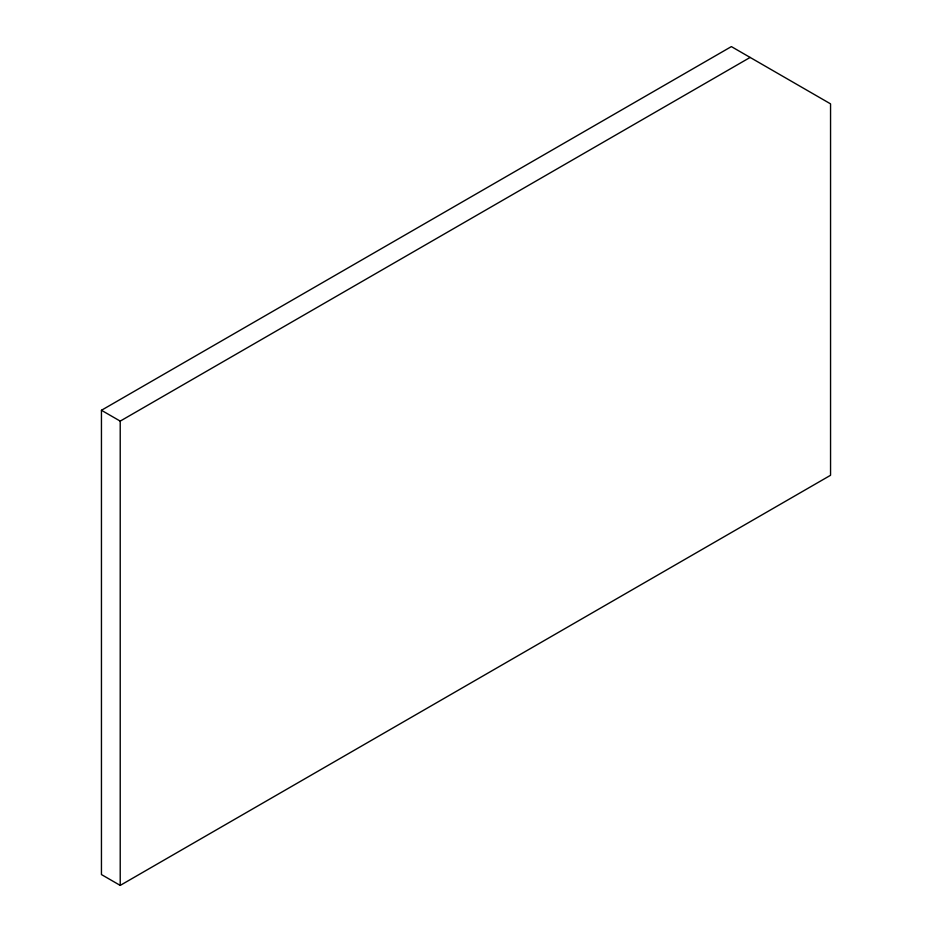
<?xml version="1.0" encoding="UTF-8"?>
<svg xmlns="http://www.w3.org/2000/svg" width="932" height="932" viewBox="0 0 932 932"><rect width="100%" height="100%" fill="white"/><g stroke="black" fill="none" stroke-linecap="round" stroke-linejoin="round"><path stroke-width="1.4" d="M101.448 410.278L731.375 46.6L830.552 103.86L830.552 475.285L120.216 885.4L101.448 874.566L101.448 410.278L120.216 421.113L750.132 57.434M120.216 421.113L120.216 885.4"/></g></svg>
